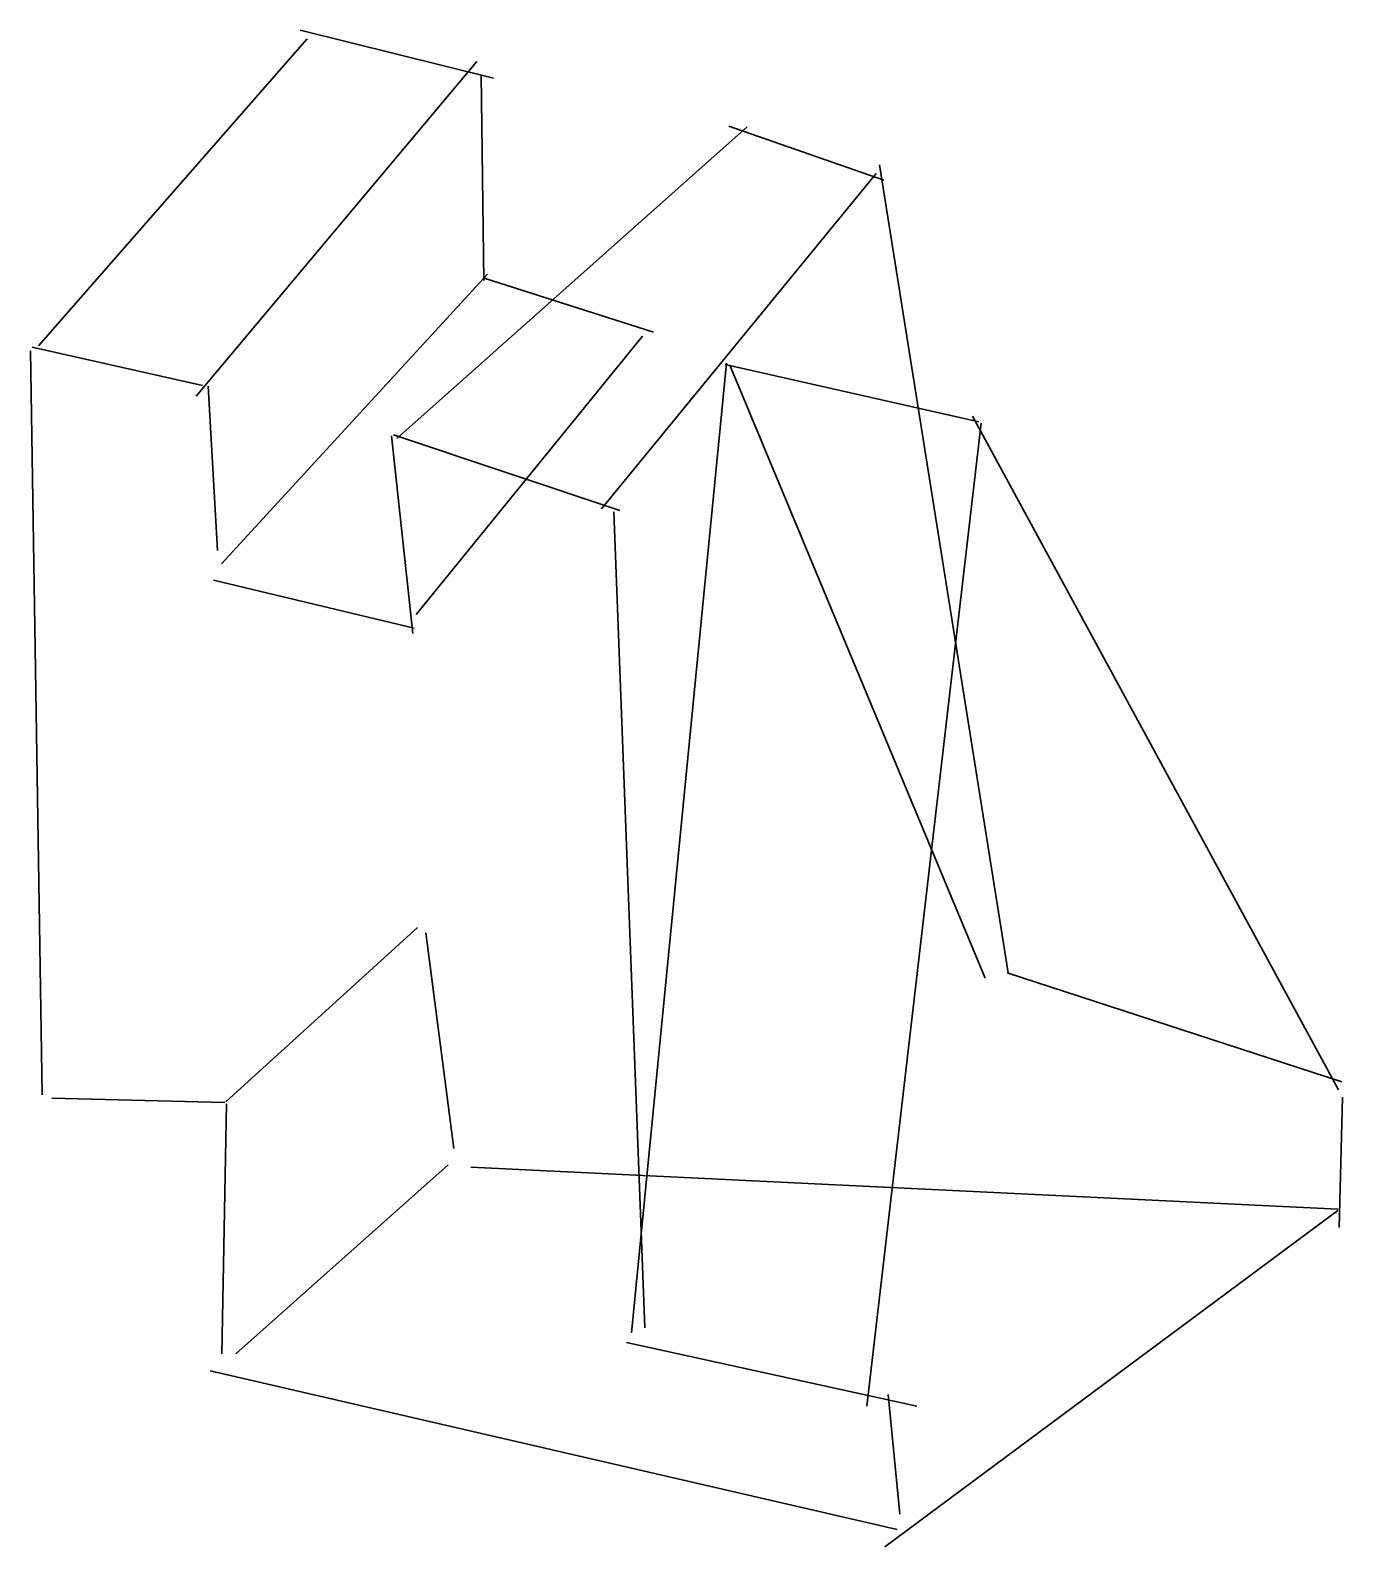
# Model space of a CAD drawing. Header units: millimetres. Extents: x -30.7 to 36.7, y 1337.4 to 1415.2.
import ezdxf

# ---------------------------------------------------------------- set-up
doc = ezdxf.new("R2010")
doc.units = ezdxf.units.MM
doc.layers.get('0').update_dxf_attribs({"lineweight": 30})

msp = doc.modelspace()

# ---------------------------------------------------------------- linework, layer by layer
for p, q in [((-16.821, 1415.242), (-6.898, 1412.783)), ((-30.238, 1399.054), (-16.459, 1414.802)), ((-7.753, 1413.637), (-22.153, 1396.465)), ((-7.537, 1412.962), (-7.399, 1402.407)), ((-11.864, 1394.306), (6.117, 1410.289)), ((5.172, 1410.331), (13.112, 1407.557)), ((12.895, 1408.337), (19.49, 1366.887)), ((-1.367, 1390.701), (12.721, 1407.904)), ((-20.852, 1387.864), (-7.199, 1402.737)), ((-7.37, 1402.522), (1.31, 1399.761)), ((-10.868, 1385.266), (0.749, 1399.546)), ((-30.653, 1398.806), (-30.053, 1360.622)), ((-30.566, 1398.988), (-21.829, 1397.019)), ((5.046, 1398.173), (0.184, 1348.418)), ((4.976, 1398.102), (17.992, 1395.15)), ((5.229, 1398.064), (18.314, 1366.617)), ((-21.538, 1396.98), (-21.058, 1388.549)), ((18.114, 1395.094), (12.246, 1344.662)), ((17.663, 1395.442), (36.435, 1360.888)), ((-12.139, 1394.444), (-11.041, 1384.3)), ((-12.034, 1394.498), (-0.417, 1390.615)), ((-0.724, 1390.542), (0.856, 1348.679)), ((-21.264, 1387.041), (-10.972, 1384.574)), ((-20.629, 1360.276), (-10.791, 1369.214)), ((-10.368, 1368.94), (-8.94, 1357.87)), ((19.443, 1366.892), (36.609, 1361.297)), ((-29.547, 1360.453), (-20.683, 1360.242)), ((-20.586, 1360.176), (-20.84, 1347.341)), ((36.651, 1360.511), (36.478, 1353.825)), ((-20.119, 1347.341), (-9.222, 1357.042)), ((-8.057, 1356.919), (36.41, 1354.763)), ((13.173, 1337.449), (36.407, 1354.691)), ((-0.074, 1347.928), (14.815, 1344.653)), ((-21.435, 1346.475), (13.8, 1338.327)), ((13.342, 1345.261), (13.94, 1339.119))]:
    msp.add_line(p, q)

doc.saveas('drawing.dxf')
